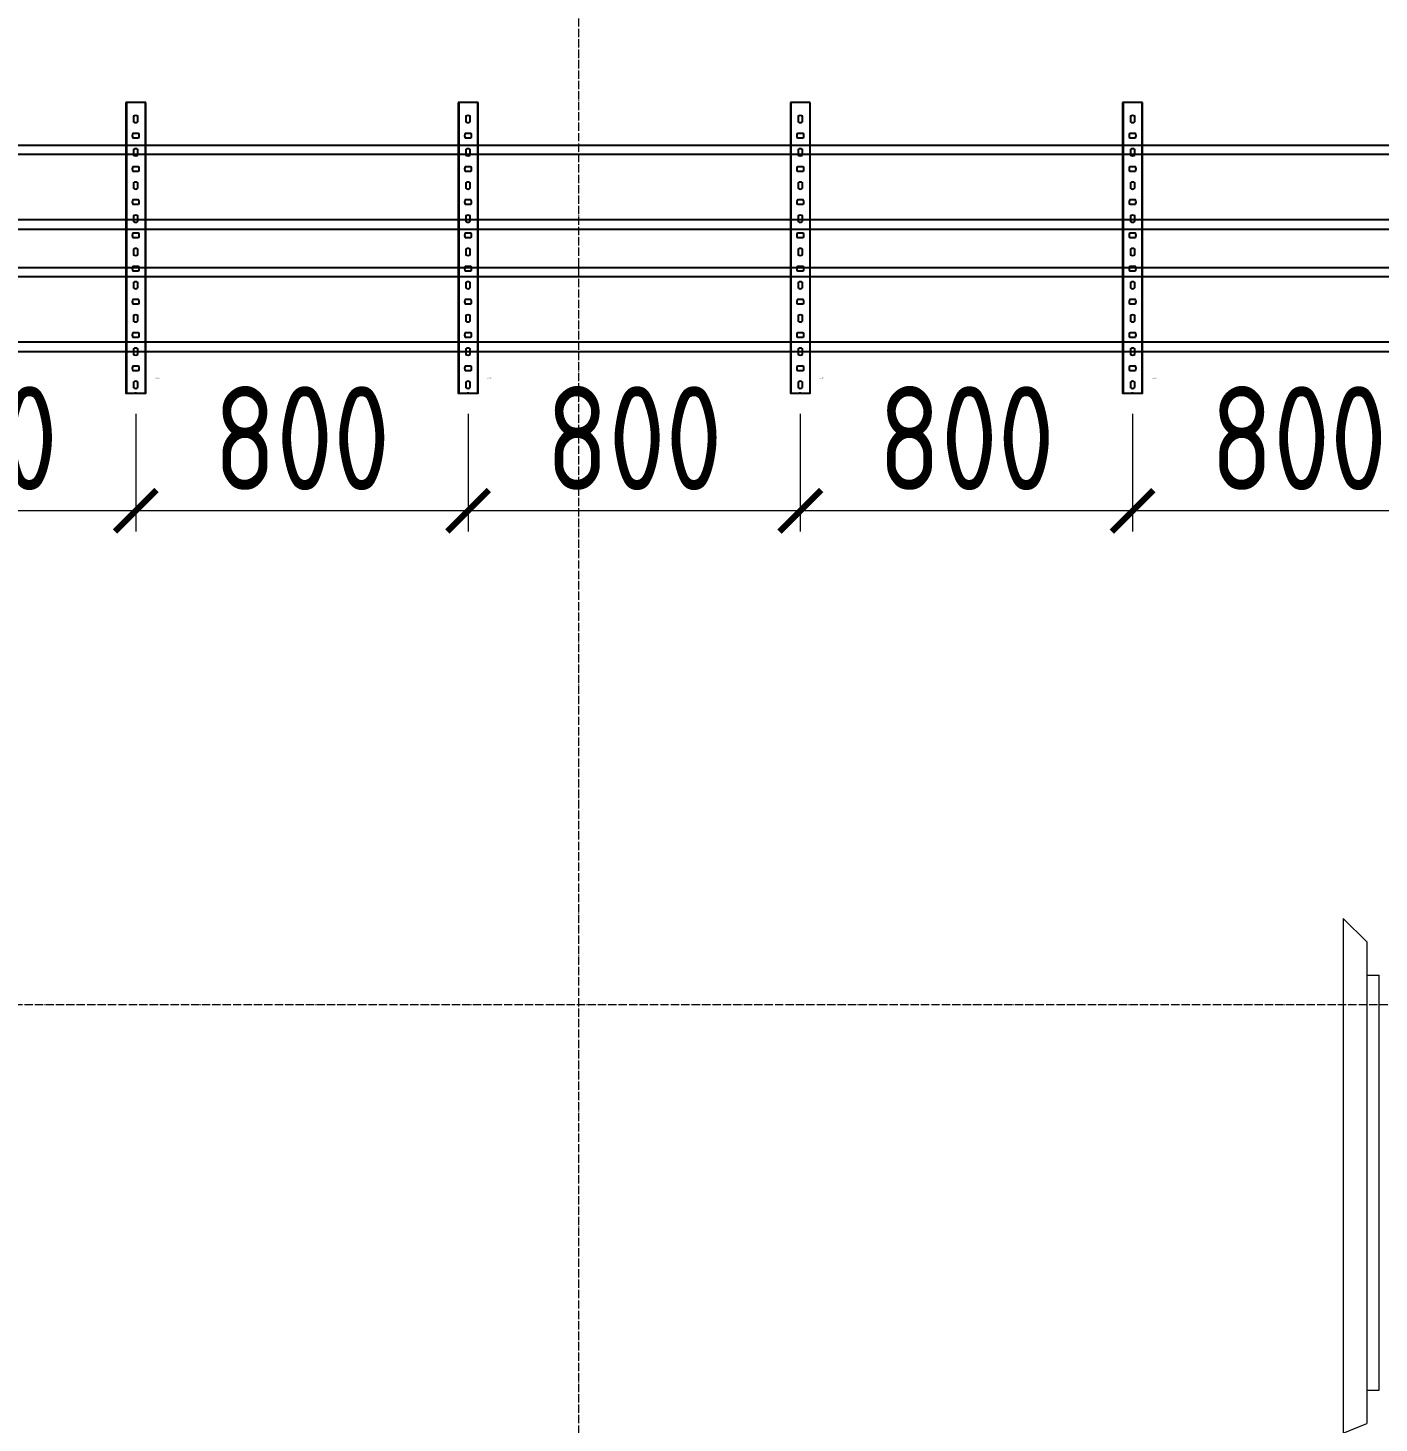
# Model space of a CAD drawing. Header units: millimetres. Extents: x -42533 to 645315, y 3457 to 82611.
# Drawn here: x 282219 to 285473, y 33762 to 37122 of the extents above; entities that cross this region are included whole.
import ezdxf
from ezdxf.enums import TextEntityAlignment as Align

# ---------------------------------------------------------------- set-up
doc = ezdxf.new("R2018")
doc.units = ezdxf.units.MM
doc.linetypes.add('ADSK_Линия сетки', pattern=[25, 20, -2.5, 0, -2.5])
for name, color, linetype in [('00_00_потолок_Панели из стали', 7, 'Continuous'), ('ЭОМ_Лотки авар.', 1, 'Continuous'), ('ЭОМ_Лотки рабочие', 5, 'Continuous')]:
    doc.layers.add(name, color=color, linetype=linetype)
for name, color, linetype, lineweight in [('Оси', 253, 'Continuous', 9), ('ТХ', 5, 'Continuous', 0), ('ШТРИХОВКА', 252, 'Continuous', 15)]:
    doc.layers.add(name, color=color, linetype=linetype, lineweight=lineweight)
doc.styles.get("Standard").update_dxf_attribs({"font": 'arial.ttf'})
doc.styles.add('М2', font='isocpeur.ttf', dxfattribs={"width": 0.8})
doc.dimstyles.new('М2-100', dxfattribs={"dimtxt": 250, "dimasz": 100, "dimexe": 50, "dimexo": 50, "dimgap": 50, "dimtad": 1, "dimdec": 0, "dimzin": 1, "dimtxsty": 'М2', "dimblk": 'ARCHTICK', "dimcen": 2.5, "dimdle": 50, "dimclre": 256, "dimclrt": 256, "dimadec": 0, "dimazin": 0, "dimtfac": 1, "dimtdec": 0, "dimtix": 1, "dimtmove": 1, "dimatfit": 3, "dimldrblk": 'NONE', "dimfxl": 1, "dimtolj": 1, "dimlwd": 9, "dimlwe": 9, "dimarcsym": 1})

# ---------------------------------------------------------------- blocks, each defined once
blk = doc.blocks.new('ТХ 3 этаж')
at = {"layer": 'ТХ', "color": 8}
for p, q in [((12414.8, 8405.9), (12444.8, 8405.9)), ((12444.8, 7405.9), (12444.8, 8405.9)), ((12414.8, 7405.9), (12444.8, 7405.9))]:
    blk.add_line(p, q, dxfattribs=at)
for points in [[(12358.2, 8542.5), (12358.2, 7302.5), (12414.8, 7325.9)], [(12358.2, 8542.5), (12414.8, 8485.9), (12414.8, 7325.9)]]:
    blk.add_lwpolyline(points, dxfattribs=at)
blk = doc.blocks.new('План 3 этажа')
at = {"layer": 'Оси', "color": 8, "linetype": 'ADSK_Линия сетки'}
for p, q in [((3506.908, -3523.688), (3506.908, 43515.246)), ((-10051.774, 8453.902), (56512.196, 8453.902))]:
    blk.add_line(p, q, dxfattribs=at)
at = {"layer": 'ЭОМ_Лотки рабочие'}
blk.add_blockref('ТХ 3 этаж', (-7010.895, 118.542), dxfattribs=at)
blk = doc.blocks.new('*U1329')
at = {"color": 0, "linetype": 'Continuous', "lineweight": 25}
for p, q in [((-78.8, -46976.1), (-78.8, 0)), ((78.8, -46976.1), (78.8, 0))]:
    blk.add_line(p, q, dxfattribs=at)
blk.add_lwpolyline([(100.8, -46976.1), (100.8, 0), (-100.8, 0), (-100.8, -46976.1)], close=True, dxfattribs=at)
at = {"color": 0, "flags": 9}
for tag, p in [('АРТИКУЛ', (-59.7, -11.8)), ('НАИМЕНОВАНИЕ', (-59.1, -7)), ('ПРИМЕЧАНИЕ', (-58.8, -17.3))]:
    blk.add_attdef(tag, text='', height=2.5, dxfattribs=at).set_placement(p, align=Align.TOP_LEFT)
at = {"color": 0, "lineweight": 30, "flags": 104}
for tag, p in [('ВЫСОТА', (-59.6, -20.9)), ('ТОЛЩИНА', (-59, -31)), ('ШИРИНА', (-58.9, -25.1)), ('ДЛИНА', (-59.5, -36.1))]:
    blk.add_attdef(tag, text='', height=2.5, dxfattribs=at).set_placement(p, align=Align.TOP_LEFT)
blk = doc.blocks.new('*U1334')
at = {"color": 0, "linetype": 'Continuous', "lineweight": 25}
for p, q in [((-78.8, -46398.7), (-78.8, 0)), ((78.8, -46398.7), (78.8, 0))]:
    blk.add_line(p, q, dxfattribs=at)
blk.add_lwpolyline([(100.8, -46398.7), (100.8, 0), (-100.8, 0), (-100.8, -46398.7)], close=True, dxfattribs=at)
at = {"color": 0, "flags": 9}
for tag, p in [('АРТИКУЛ', (-59.7, -11.8)), ('НАИМЕНОВАНИЕ', (-59.1, -7)), ('ПРИМЕЧАНИЕ', (-58.8, -17.3))]:
    blk.add_attdef(tag, text='', height=2.5, dxfattribs=at).set_placement(p, align=Align.TOP_LEFT)
at = {"color": 0, "lineweight": 30, "flags": 104}
for tag, p in [('ВЫСОТА', (-59.6, -20.9)), ('ТОЛЩИНА', (-59, -31)), ('ШИРИНА', (-58.9, -25.1)), ('ДЛИНА', (-59.5, -36.1))]:
    blk.add_attdef(tag, text='', height=2.5, dxfattribs=at).set_placement(p, align=Align.TOP_LEFT)
blk = doc.blocks.new('*U45')
at = {"color": 0, "linetype": 'ByBlock', "lineweight": -2}
for points in [[(24, -700), (24, 0), (-24, 0), (-24, -700)], [(-22.5, -700), (-22.5, 0)], [(22.5, -700), (22.5, 0)], [(-24, -700), (24, -700)]]:
    blk.add_lwpolyline(points, dxfattribs=at)
at = {"color": 254, "transparency": 33554483}
blk.add_lwpolyline([(0, 0.7), (0, -2.2)], dxfattribs=at)
at = {"color": 0, "linetype": 'ByBlock', "lineweight": -2}
for points in [[(-5.2, -13.3), (-5.2, -26.7, 0.345739), (5.2, -26.7), (5.2, -13.3, 0.345739)], [(-6.7, -54.8, 0.345739), (-6.7, -65.2), (6.7, -65.2, 0.345739), (6.7, -54.8)], [(-5.2, -93.3), (-5.2, -106.7, 0.345739), (5.2, -106.7), (5.2, -93.3, 0.345739)], [(-6.7, -134.8, 0.345739), (-6.7, -145.2), (6.7, -145.2, 0.345739), (6.7, -134.8)], [(-5.2, -173.3), (-5.2, -186.7, 0.345739), (5.2, -186.7), (5.2, -173.3, 0.345739)], [(-6.7, -214.8, 0.345739), (-6.7, -225.2), (6.7, -225.2, 0.345739), (6.7, -214.8)], [(-5.2, -253.3), (-5.2, -266.7, 0.345739), (5.2, -266.7), (5.2, -253.3, 0.345739)], [(-6.7, -294.8, 0.345739), (-6.7, -305.2), (6.7, -305.2, 0.345739), (6.7, -294.8)], [(-5.2, -333.3), (-5.2, -346.7, 0.345739), (5.2, -346.7), (5.2, -333.3, 0.345739)], [(-6.7, -374.8, 0.345739), (-6.7, -385.2), (6.7, -385.2, 0.345739), (6.7, -374.8)], [(-5.2, -413.3), (-5.2, -426.7, 0.345739), (5.2, -426.7), (5.2, -413.3, 0.345739)], [(-6.7, -454.8, 0.345739), (-6.7, -465.2), (6.7, -465.2, 0.345739), (6.7, -454.8)], [(-5.2, -493.3), (-5.2, -506.7, 0.345739), (5.2, -506.7), (5.2, -493.3, 0.345739)], [(-6.7, -534.8, 0.345739), (-6.7, -545.2), (6.7, -545.2, 0.345739), (6.7, -534.8)], [(-5.2, -573.3), (-5.2, -586.7, 0.345739), (5.2, -586.7), (5.2, -573.3, 0.345739)], [(-6.7, -614.8, 0.345739), (-6.7, -625.2), (6.7, -625.2, 0.345739), (6.7, -614.8)], [(-5.2, -653.3), (-5.2, -666.7, 0.345739), (5.2, -666.7), (5.2, -653.3, 0.345739)]]:
    blk.add_lwpolyline(points, format="xyb", close=True, dxfattribs=at)
at = {"flags": 9}
for tag, p in [('АРТИКУЛ', (-58.9, -24.5)), ('ПРИМЕЧАНИЕ', (-58.3, -30.8)), ('НАИМЕНОВАНИЕ', (-58.2, -19.4))]:
    blk.add_attdef(tag, p, '', height=2.5, dxfattribs=at)
at = {"lineweight": 30, "flags": 104}
blk.add_attdef('ДЛИНА', text='', height=2.5, dxfattribs=at).set_placement((-57.7, -34.6), align=Align.TOP_LEFT)
blk = doc.blocks.new('_ArchTick')
at = {"color": 0, "linetype": 'ByBlock', "lineweight": 70, "const_width": 0.15}
blk.add_lwpolyline([(-0.5, -0.5), (0.5, 0.5)], dxfattribs=at)
blk = doc.blocks.new('*D1533')
at = {"layer": '00_00_потолок_Панели из стали', "lineweight": 9, "transparency": 16777216}
for p, q in [((281678.7, 36192.2), (281678.7, 35908.8)), ((282478.9, 36191.6), (282478.9, 35908.8))]:
    blk.add_line(p, q, dxfattribs=at)
at = {"layer": '00_00_потолок_Панели из стали', "color": 0, "lineweight": 9, "transparency": 16777216}
blk.add_line((282528.9, 35958.8), (281628.7, 35958.8), dxfattribs=at)
at = {"layer": 'Defpoints', "color": 0, "transparency": 16777216}
for p in [(281678.7, 36242.2), (282478.9, 36241.6), (281678.7, 35958.8)]:
    blk.add_point(p, dxfattribs=at)
at = {"layer": '00_00_потолок_Панели из стали', "color": 0, "lineweight": 9, "transparency": 16777216, "xscale": 100, "yscale": 100, "zscale": 100, "rotation": 180}
blk.add_blockref('_ArchTick', (281678.7, 35958.8), dxfattribs=at)
at = {"layer": '00_00_потолок_Панели из стали', "color": 0, "lineweight": 9, "transparency": 16777216, "xscale": 100, "yscale": 100, "zscale": 100}
blk.add_blockref('_ArchTick', (282478.9, 35958.8), dxfattribs=at)
at = {"layer": '00_00_потолок_Панели из стали', "transparency": 16777216, "insert": (282078.8, 36133.8), "char_height": 250, "attachment_point": 5, "style": 'М2'}
blk.add_mtext('\\A1;800', dxfattribs=at)
blk = doc.blocks.new('_None')
blk = doc.blocks.new('*D1534')
at = {"layer": '00_00_потолок_Панели из стали', "lineweight": 9, "transparency": 16777216}
for p, q in [((282478.9, 36192.2), (282478.9, 35908.8)), ((283279.1, 36191.6), (283279.1, 35908.8))]:
    blk.add_line(p, q, dxfattribs=at)
at = {"layer": '00_00_потолок_Панели из стали', "color": 0, "lineweight": 9, "transparency": 16777216}
blk.add_line((283329.1, 35958.8), (282428.9, 35958.8), dxfattribs=at)
at = {"layer": 'Defpoints', "color": 0, "transparency": 16777216}
for p in [(282478.9, 36242.2), (283279.1, 36241.6), (282478.9, 35958.8)]:
    blk.add_point(p, dxfattribs=at)
at = {"layer": '00_00_потолок_Панели из стали', "color": 0, "lineweight": 9, "transparency": 16777216, "xscale": 100, "yscale": 100, "zscale": 100, "rotation": 180}
blk.add_blockref('_ArchTick', (282478.9, 35958.8), dxfattribs=at)
at = {"layer": '00_00_потолок_Панели из стали', "color": 0, "lineweight": 9, "transparency": 16777216, "xscale": 100, "yscale": 100, "zscale": 100}
blk.add_blockref('_ArchTick', (283279.1, 35958.8), dxfattribs=at)
at = {"layer": '00_00_потолок_Панели из стали', "transparency": 16777216, "insert": (282879, 36133.8), "char_height": 250, "attachment_point": 5, "style": 'М2'}
blk.add_mtext('\\A1;800', dxfattribs=at)
blk = doc.blocks.new('*D1535')
at = {"layer": '00_00_потолок_Панели из стали', "lineweight": 9, "transparency": 16777216}
for p, q in [((283279.1, 36192.2), (283279.1, 35908.8)), ((284079.3, 36191.6), (284079.3, 35908.8))]:
    blk.add_line(p, q, dxfattribs=at)
at = {"layer": '00_00_потолок_Панели из стали', "color": 0, "lineweight": 9, "transparency": 16777216}
blk.add_line((284129.3, 35958.8), (283229.1, 35958.8), dxfattribs=at)
at = {"layer": 'Defpoints', "color": 0, "transparency": 16777216}
for p in [(283279.1, 36242.2), (284079.3, 36241.6), (283279.1, 35958.8)]:
    blk.add_point(p, dxfattribs=at)
at = {"layer": '00_00_потолок_Панели из стали', "color": 0, "lineweight": 9, "transparency": 16777216, "xscale": 100, "yscale": 100, "zscale": 100, "rotation": 180}
blk.add_blockref('_ArchTick', (283279.1, 35958.8), dxfattribs=at)
at = {"layer": '00_00_потолок_Панели из стали', "color": 0, "lineweight": 9, "transparency": 16777216, "xscale": 100, "yscale": 100, "zscale": 100}
blk.add_blockref('_ArchTick', (284079.3, 35958.8), dxfattribs=at)
at = {"layer": '00_00_потолок_Панели из стали', "transparency": 16777216, "insert": (283679.2, 36133.8), "char_height": 250, "attachment_point": 5, "style": 'М2'}
blk.add_mtext('\\A1;800', dxfattribs=at)
blk = doc.blocks.new('*D1536')
at = {"layer": '00_00_потолок_Панели из стали', "lineweight": 9, "transparency": 16777216}
for p, q in [((284079.3, 36192.2), (284079.3, 35908.8)), ((284879.5, 36191.6), (284879.5, 35908.8))]:
    blk.add_line(p, q, dxfattribs=at)
at = {"layer": '00_00_потолок_Панели из стали', "color": 0, "lineweight": 9, "transparency": 16777216}
blk.add_line((284929.5, 35958.8), (284029.3, 35958.8), dxfattribs=at)
at = {"layer": 'Defpoints', "color": 0, "transparency": 16777216}
for p in [(284079.3, 36242.2), (284879.5, 36241.6), (284079.3, 35958.8)]:
    blk.add_point(p, dxfattribs=at)
at = {"layer": '00_00_потолок_Панели из стали', "color": 0, "lineweight": 9, "transparency": 16777216, "xscale": 100, "yscale": 100, "zscale": 100, "rotation": 180}
blk.add_blockref('_ArchTick', (284079.3, 35958.8), dxfattribs=at)
at = {"layer": '00_00_потолок_Панели из стали', "color": 0, "lineweight": 9, "transparency": 16777216, "xscale": 100, "yscale": 100, "zscale": 100}
blk.add_blockref('_ArchTick', (284879.5, 35958.8), dxfattribs=at)
at = {"layer": '00_00_потолок_Панели из стали', "transparency": 16777216, "insert": (284479.4, 36133.8), "char_height": 250, "attachment_point": 5, "style": 'М2'}
blk.add_mtext('\\A1;800', dxfattribs=at)
blk = doc.blocks.new('*D1537')
at = {"layer": '00_00_потолок_Панели из стали', "lineweight": 9, "transparency": 16777216}
for p, q in [((284879.5, 36192.2), (284879.5, 35908.8)), ((285679.7, 36191.6), (285679.7, 35908.8))]:
    blk.add_line(p, q, dxfattribs=at)
at = {"layer": '00_00_потолок_Панели из стали', "color": 0, "lineweight": 9, "transparency": 16777216}
blk.add_line((285729.7, 35958.8), (284829.5, 35958.8), dxfattribs=at)
at = {"layer": 'Defpoints', "color": 0, "transparency": 16777216}
for p in [(284879.5, 36242.2), (285679.7, 36241.6), (284879.5, 35958.8)]:
    blk.add_point(p, dxfattribs=at)
at = {"layer": '00_00_потолок_Панели из стали', "color": 0, "lineweight": 9, "transparency": 16777216, "xscale": 100, "yscale": 100, "zscale": 100, "rotation": 180}
blk.add_blockref('_ArchTick', (284879.5, 35958.8), dxfattribs=at)
at = {"layer": '00_00_потолок_Панели из стали', "color": 0, "lineweight": 9, "transparency": 16777216, "xscale": 100, "yscale": 100, "zscale": 100}
blk.add_blockref('_ArchTick', (285679.7, 35958.8), dxfattribs=at)
at = {"layer": '00_00_потолок_Панели из стали', "transparency": 16777216, "insert": (285279.6, 36133.8), "char_height": 250, "attachment_point": 5, "style": 'М2'}
blk.add_mtext('\\A1;800', dxfattribs=at)

msp = doc.modelspace()

# ---------------------------------------------------------------- block references
at = {"layer": 'ШТРИХОВКА'}
msp.add_blockref('План 3 этажа', (280039.2, 26316.4), dxfattribs=at)
at = {"layer": 'ЭОМ_Лотки авар.', "color": 1, "rotation": 90}
msp.add_blockref('*U1334', (281601.3, 36738.1), dxfattribs=at)
at = {"layer": 'ЭОМ_Лотки рабочие'}
ref = msp.add_blockref('*U45', (282478.9, 36242.2), dxfattribs=dict(at, rotation=180))
lines = msp.add_mtext('700 мм', dxfattribs={"layer": '0', "insert": (282536.6, 36276.8), "char_height": 2.5, "attachment_point": 1, "rotation": 180})
ref.add_attrib('ДЛИНА', '', (282536.6, 36276.8)).embed_mtext(lines)
ref = msp.add_blockref('*U45', (283279.1, 36242.2), dxfattribs=dict(at, rotation=180))
lines = msp.add_mtext('700 мм', dxfattribs={"layer": '0', "insert": (283336.8, 36276.8), "char_height": 2.5, "attachment_point": 1, "rotation": 180})
ref.add_attrib('ДЛИНА', '', (283336.8, 36276.8)).embed_mtext(lines)
ref = msp.add_blockref('*U45', (284079.3, 36242.2), dxfattribs=dict(at, rotation=180))
lines = msp.add_mtext('700 мм', dxfattribs={"layer": '0', "insert": (284137, 36276.8), "char_height": 2.5, "attachment_point": 1, "rotation": 180})
ref.add_attrib('ДЛИНА', '', (284137, 36276.8)).embed_mtext(lines)
ref = msp.add_blockref('*U45', (284879.5, 36242.2), dxfattribs=dict(at, rotation=180))
lines = msp.add_mtext('700 мм', dxfattribs={"layer": '0', "insert": (284937.2, 36276.8), "char_height": 2.5, "attachment_point": 1, "rotation": 180})
ref.add_attrib('ДЛИНА', '', (284937.2, 36276.8)).embed_mtext(lines)
at = {"layer": 'ЭОМ_Лотки рабочие', "rotation": 90}
msp.add_blockref('*U1329', (281323.5, 36443.5), dxfattribs=at)

# ---------------------------------------------------------------- dimensions: what is measured, and where the dimension line sits
at = {"layer": '00_00_потолок_Панели из стали'}
for base, p1, p2, picture, middle in [((281678.7, 35958.8), (282478.9, 36241.6), (281678.7, 36242.2), '*D1533', (282078.8, 36133.8)), ((282478.9, 35958.8), (283279.1, 36241.6), (282478.9, 36242.2), '*D1534', (282879, 36133.8)), ((283279.1, 35958.8), (284079.3, 36241.6), (283279.1, 36242.2), '*D1535', (283679.2, 36133.8)), ((284079.3, 35958.8), (284879.5, 36241.6), (284079.3, 36242.2), '*D1536', (284479.4, 36133.8)), ((284879.5, 35958.8), (285679.7, 36241.6), (284879.5, 36242.2), '*D1537', (285279.6, 36133.8))]:
    dim = msp.add_linear_dim(base=base, p1=p1, p2=p2, dimstyle='М2-100', dxfattribs=at)
    dim.commit()
    dim.dimension.update_dxf_attribs({"geometry": picture, "text_midpoint": middle})

doc.saveas('drawing.dxf')
